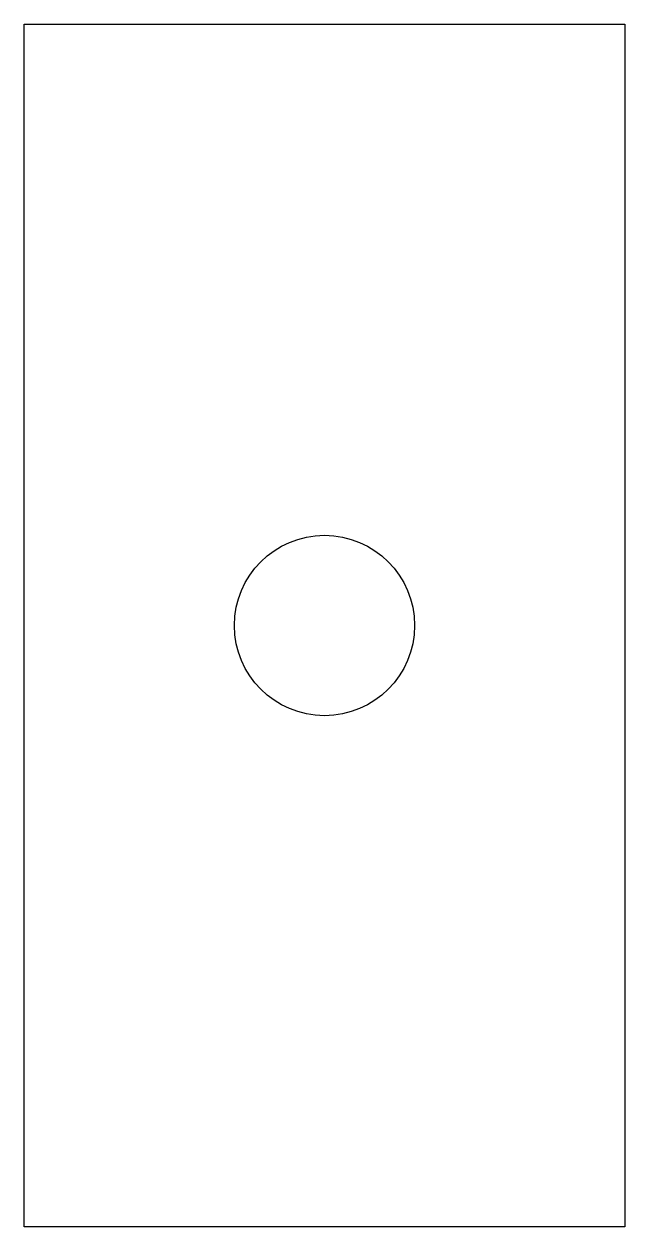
# Model space of a CAD drawing. Header units: millimetres. Extents: x 190 to 200, y 10 to 30.
import ezdxf

# ---------------------------------------------------------------- set-up
doc = ezdxf.new("R2010")
doc.units = ezdxf.units.MM
doc.layers.get('0').update_dxf_attribs({"linetype": 'CONTINUOUS'})

msp = doc.modelspace()

# ---------------------------------------------------------------- linework, layer by layer
msp.add_lwpolyline([(200, 10), (190, 10), (190, 30), (200, 30)], close=True)
msp.add_circle((195, 20), 1.5)

doc.saveas('drawing.dxf')
